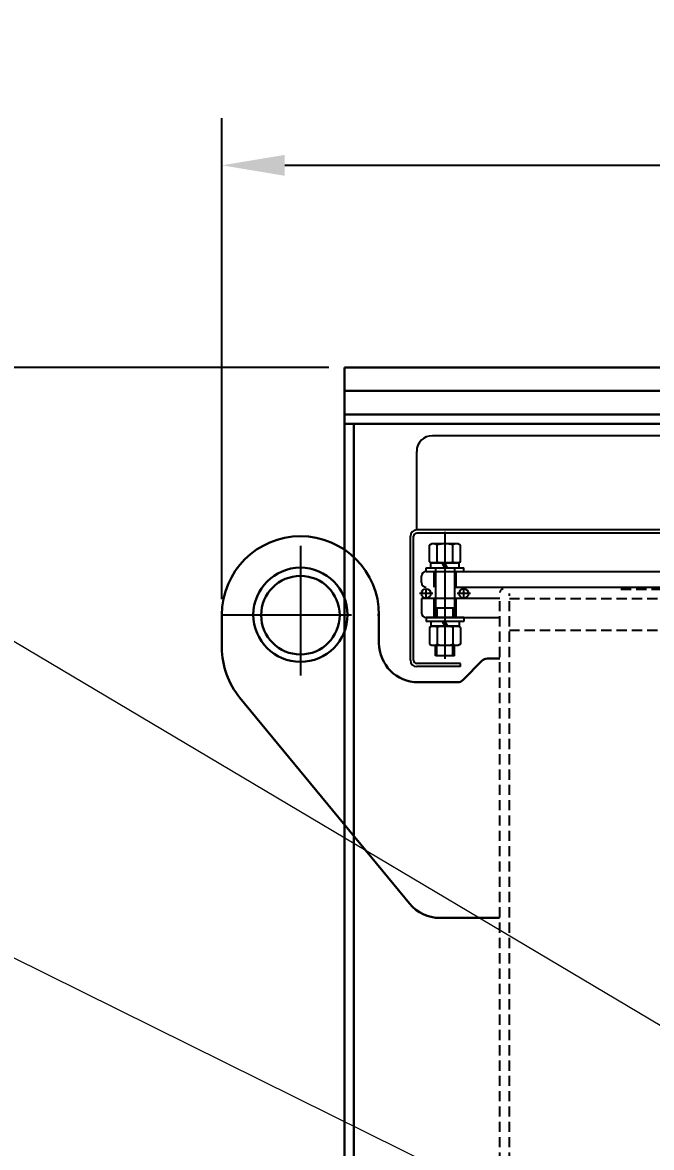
# Model space of a CAD drawing. Header units: millimetres. Extents: x 108973 to 119333, y -159366 to -152040.
# Drawn here: x 110626 to 111027, y -153754 to -153037 of the extents above; entities that cross this region are included whole.
import ezdxf

# ---------------------------------------------------------------- set-up
doc = ezdxf.new("R2010")
doc.units = ezdxf.units.MM
doc.header["$LTSCALE"] = 13
for name, pattern in [('CENTERX2', [101.6, 63.5, -12.7, 12.7, -12.7]), ('DASHED', [0.75, 0.5, -0.25]), ('HIDDEN', [9.525, 6.35, -3.175])]:
    doc.linetypes.add(name, pattern=pattern)
for name, color, linetype in [('1', 4, 'Continuous'), ('2', 3, 'Continuous'), ('4', 2, 'HIDDEN'), ('4虚线层', 6, 'DASHED'), ('粗实线', 4, 'Continuous')]:
    doc.layers.add(name, color=color, linetype=linetype)
doc.layers.add('标注、文本', color=3, linetype='Continuous', lineweight=25)
doc.layers.add('铁心', color=3, linetype='Continuous', lineweight=0)
doc.styles.get("Standard").update_dxf_attribs({"font": 'gbenor.shx', "bigfont": 'gbcbig.shx'})
doc.dimstyles.new('1-15', dxfattribs={"dimscale": 20, "dimtxt": 3.5, "dimasz": 2, "dimexe": 1.5, "dimexo": 0.5, "dimgap": 0.5, "dimtad": 1, "dimtoh": 1, "dimdec": 1, "dimdsep": 46, "dimtxsty": 'Standard', "dimcen": 2.5, "dimclrd": 3, "dimclre": 3, "dimclrt": 3, "dimadec": 0, "dimazin": 2, "dimtfac": 1, "dimtdec": 1, "dimtmove": 0, "dimatfit": 2, "dimfxl": 0, "dimarcsym": 0})

# ---------------------------------------------------------------- blocks, each defined once
blk = doc.blocks.new('*D70')
at = {"layer": 'Defpoints', "color": 0, "transparency": 16777216}
for p in [(110459.53, -153257.07), (110831.08, -153257.07), (110831.08, -155207.04)]:
    blk.add_point(p, dxfattribs=at)
at = {"layer": '标注、文本', "color": 3, "lineweight": -2, "transparency": 16777216}
for p, q in [((110821.08, -153257.07), (110429.53, -153257.07)), ((110459.53, -155167.04), (110459.53, -153297.07)), ((110821.08, -155207.04), (110429.53, -155207.04))]:
    blk.add_line(p, q, dxfattribs=at)
at = {"layer": '标注、文本', "color": 3, "transparency": 16777216}
for points in [[(110452.86, -153297.07), (110466.19, -153297.07), (110459.53, -153257.07)], [(110452.86, -155167.04), (110466.19, -155167.04), (110459.53, -155207.04)]]:
    blk.add_solid(points, dxfattribs=at)
at = {"layer": '标注、文本', "color": 3, "transparency": 16777216, "insert": (110414.53, -154232.06), "char_height": 70, "attachment_point": 5, "rotation": 90}
blk.add_mtext('2050', dxfattribs=at)
blk = doc.blocks.new('*D71')
at = {"layer": 'Defpoints', "color": 0, "transparency": 16777216}
for p in [(112639.08, -153128.43), (110753.08, -153414.56), (112639.08, -153414.57)]:
    blk.add_point(p, dxfattribs=at)
at = {"layer": '标注、文本', "color": 3, "lineweight": -2, "transparency": 16777216}
for p, q in [((110753.08, -153404.56), (110753.08, -153098.43)), ((112639.08, -153404.57), (112639.08, -153098.43)), ((110793.08, -153128.43), (112599.08, -153128.43))]:
    blk.add_line(p, q, dxfattribs=at)
at = {"layer": '标注、文本', "color": 3, "transparency": 16777216}
for points in [[(110793.08, -153121.77), (110793.08, -153135.1), (110753.08, -153128.43)], [(112599.08, -153121.77), (112599.08, -153135.1), (112639.08, -153128.43)]]:
    blk.add_solid(points, dxfattribs=at)
at = {"layer": '标注、文本', "color": 3, "transparency": 16777216, "insert": (111696.08, -153083.43), "char_height": 70, "attachment_point": 5}
blk.add_mtext('1736', dxfattribs=at)

msp = doc.modelspace()

# ---------------------------------------------------------------- linework, layer by layer
at = {"layer": '1', "color": 1, "linetype": 'CENTERX2', "lineweight": -3, "ltscale": 0.1}
for p, q in [((110803.078, -153370.59), (110803.078, -153458.531)), ((110895.078, -153384.635), (110895.078, -153427.903)), ((110887.262, -153401.074), (110878.893, -153401.074)), ((110883.078, -153404.313), (110883.078, -153397.836)), ((110911.262, -153401.074), (110902.893, -153401.074)), ((110907.078, -153404.313), (110907.078, -153397.836)), ((110753.078, -153414.56), (110853.078, -153414.56))]:
    msp.add_line(p, q, dxfattribs=at)
at = {"layer": '1'}
for p, q in [((110885.153, -153370.142), (110886.482, -153369.374)), ((110885.153, -153380.807), (110885.153, -153370.142)), ((110903.673, -153369.374), (110886.482, -153369.374)), ((110890.115, -153380.807), (110890.115, -153370.142)), ((110900.04, -153380.807), (110900.04, -153370.142)), ((110905.003, -153370.142), (110903.673, -153369.374)), ((110905.003, -153380.807), (110905.003, -153370.142)), ((110885.153, -153380.807), (110886.482, -153381.574)), ((110886.078, -153384.574), (110886.078, -153381.574)), ((110886.078, -153381.574), (110904.078, -153381.574)), ((110903.673, -153381.574), (110886.482, -153381.574)), ((110895.078, -153384.574), (110893.378, -153381.574)), ((110896.778, -153384.574), (110895.078, -153381.574)), ((110905.003, -153380.807), (110903.673, -153381.574)), ((110904.078, -153384.574), (110904.078, -153381.574)), ((110883.078, -153387.074), (110883.078, -153384.574)), ((110883.078, -153384.574), (110907.078, -153384.574)), ((110883.078, -153387.074), (110883.078, -153384.574)), ((110883.078, -153387.074), (110907.078, -153387.074)), ((110886.078, -153384.574), (110904.078, -153384.574)), ((110889.078, -153384.792), (110889.078, -153410.292)), ((110901.078, -153384.792), (110901.078, -153410.292)), ((110907.078, -153387.074), (110907.078, -153384.574)), ((110901.078, -153410.292), (110889.078, -153410.292)), ((110889.078, -153410.292), (110889.078, -153416.292)), ((110901.078, -153410.292), (110901.078, -153416.292)), ((110907.078, -153416.292), (110883.078, -153416.292)), ((110883.078, -153416.292), (110883.078, -153418.792)), ((110907.078, -153418.792), (110883.078, -153418.792)), ((110904.078, -153418.792), (110886.078, -153418.792)), ((110886.078, -153418.792), (110886.078, -153421.792)), ((110893.378, -153418.792), (110895.078, -153421.792)), ((110895.078, -153418.792), (110896.778, -153421.792)), ((110904.078, -153418.792), (110904.078, -153421.792)), ((110907.078, -153416.292), (110907.078, -153418.792)), ((110885.153, -153422.56), (110886.482, -153421.792)), ((110885.153, -153422.56), (110885.153, -153433.225)), ((110904.078, -153421.792), (110886.078, -153421.792)), ((110886.482, -153421.792), (110903.673, -153421.792)), ((110890.115, -153422.56), (110890.115, -153433.225)), ((110900.04, -153422.56), (110900.04, -153433.225)), ((110905.003, -153422.56), (110903.673, -153421.792)), ((110905.003, -153422.56), (110905.003, -153433.225)), ((110885.153, -153433.225), (110886.482, -153433.992)), ((110905.003, -153433.225), (110903.673, -153433.992)), ((110886.482, -153433.992), (110903.673, -153433.992)), ((110889.078, -153440.734), (110889.078, -153433.992)), ((110901.078, -153440.734), (110901.078, -153433.992)), ((110901.078, -153440.734), (110889.078, -153440.734))]:
    msp.add_line(p, q, dxfattribs=at)
for centre, radius, start, end in [((110887.688, -153373.943), 4.569, 57.914436, 123.704561), ((110895.078, -153387.374), 18, 73.996597, 106.003403), ((110902.467, -153373.943), 4.569, 56.295439, 122.085564), ((110887.688, -153377.006), 4.569, 236.295439, 302.558752), ((110895.078, -153363.574), 18, 253.996597, 286.003403), ((110902.467, -153377.006), 4.569, 237.914436, 303.704561), ((110887.688, -153426.361), 4.569, 57.914436, 123.704561), ((110895.078, -153439.792), 18, 73.996597, 106.003403), ((110902.467, -153426.361), 4.569, 56.295439, 122.558752), ((110887.688, -153429.423), 4.569, 236.295439, 302.085564), ((110895.078, -153415.992), 18, 253.996597, 286.003403), ((110902.467, -153429.423), 4.569, 237.914436, 303.704561)]:
    msp.add_arc(centre, radius, start, end, dxfattribs=at)
at = {"layer": '2'}
for p, q in [((110889.978, -153410.292), (110889.978, -153416.292)), ((110900.178, -153410.292), (110900.178, -153416.292)), ((110889.978, -153440.734), (110889.978, -153433.992)), ((110900.178, -153440.734), (110900.178, -153433.992))]:
    msp.add_line(p, q, dxfattribs=at)
at = {"layer": '4'}
msp.add_line((110895.078, -153361.792), (110895.078, -153442.592), dxfattribs=at)
at = {"layer": '4虚线层'}
for p, q in [((110930.078, -155099.043), (110930.078, -153403.092)), ((110936.078, -155099.043), (110936.078, -153401.092)), ((110936.078, -153404.292), (112456.078, -153404.292)), ((111007.078, -153398.292), (112460.078, -153398.292)), ((110936.078, -153424.292), (112456.078, -153424.292))]:
    msp.add_line(p, q, dxfattribs=at)
msp.add_arc((110932.078, -153400.292), 2, 90, 180, dxfattribs=at)
at = {"layer": '标注、文本', "color": 4, "lineweight": 30}
for p, q in [((110831.078, -155107.043), (110831.078, -153257.074)), ((110837.078, -155099.043), (110837.078, -153293.074)), ((110753.078, -153435.566), (110753.078, -153414.569)), ((110853.078, -153432.552), (110853.078, -153414.569)), ((110906.603, -153456.067), (110918.61, -153443.92)), ((110922.166, -153442.435), (110930.078, -153442.435)), ((110903.047, -153457.552), (110878.078, -153457.552)), ((110764.5, -153467.374), (110872.578, -153598.456)), ((110929.905, -153607.552), (110891.867, -153607.552))]:
    msp.add_line(p, q, dxfattribs=at)
at = {"layer": '标注、文本'}
for p, q in [((112505.078, -153300.569), (110887.078, -153300.569)), ((110877.078, -153360.569), (110877.078, -153310.569)), ((112515.078, -153360.569), (110877.078, -153360.569)), ((110873.078, -153443.552), (110873.078, -153364.569)), ((110875.078, -153443.552), (110875.078, -153364.569)), ((112515.078, -153362.569), (110877.078, -153362.569)), ((110880.078, -153394.074), (110880.078, -153390.074)), ((110880.078, -153394.074), (110880.078, -153390.074)), ((110888.078, -153387.074), (110888.078, -153397.074)), ((110902.078, -153387.074), (110902.078, -153397.074)), ((110907.078, -153387.074), (112485.078, -153387.074)), ((110902.078, -153397.074), (112509.078, -153397.074)), ((110930.078, -153404.292), (110880.078, -153404.292)), ((110930.078, -153404.292), (110880.078, -153404.292)), ((110880.078, -153404.292), (110880.078, -153413.292)), ((110888.078, -153404.292), (110888.078, -153416.292)), ((110902.078, -153404.292), (110902.078, -153416.292)), ((110883.078, -153416.292), (110930.078, -153416.292)), ((110905.074, -153445.552), (110877.078, -153445.552)), ((110905.074, -153447.552), (110877.078, -153447.552)), ((110905.074, -153447.552), (110905.074, -153445.552))]:
    msp.add_line(p, q, dxfattribs=at)
at = {"layer": '标注、文本', "color": 4, "lineweight": 30}
for centre, radius in [((110803.078, -153414.56), 30), ((110803.078, -153414.81), 25)]:
    msp.add_circle(centre, radius, dxfattribs=at)
at = {"layer": '标注、文本'}
for centre in [(110883.078, -153401.074), (110907.078, -153401.074)]:
    msp.add_circle(centre, 3, dxfattribs=at)
for centre, radius, start, end in [((110887.078, -153310.569), 10, 90, 180), ((110877.078, -153364.569), 4, 90, 180), ((110877.078, -153364.569), 2, 90, 180), ((110883.078, -153390.074), 3, 90, 180), ((110883.078, -153390.074), 3, 90, 180), ((110883.078, -153394.074), 3, 180, 270), ((110883.078, -153394.074), 3, 180, 270), ((110883.078, -153413.292), 3, 180, 270), ((110877.078, -153443.552), 4, 180, 270), ((110877.078, -153443.552), 2, 180, 270)]:
    msp.add_arc(centre, radius, start, end, dxfattribs=at)
at = {"layer": '标注、文本', "color": 4, "lineweight": 30}
for centre, radius, start, end in [((110803.078, -153414.569), 50, 90, 180), ((110803.078, -153414.569), 50, 360, 90), ((110878.078, -153432.552), 25, 180, 270), ((110803.078, -153435.566), 50, 180, 219.505856), ((110922.166, -153447.435), 5, 90, 135.331906), ((110903.047, -153452.552), 5, 270, 315.331906), ((110891.867, -153582.552), 25, 219.505856, 270)]:
    msp.add_arc(centre, radius, start, end, dxfattribs=at)
at = {"layer": '粗实线', "lineweight": 30}
for p, q in [((112561.078, -153257.074), (110831.078, -153257.074)), ((112561.078, -153272.074), (110831.078, -153272.074)), ((112561.078, -153287.074), (110831.078, -153287.074)), ((112561.078, -153293.074), (110831.078, -153293.074))]:
    msp.add_line(p, q, dxfattribs=at)
at = {"layer": '铁心'}
for points in [[(111595.731, -154010.82), (110167.221, -153162.181), (110167.221, -153162.181)], [(111389.51, -154013.931), (110165.243, -153407.511), (110165.243, -153407.511)]]:
    msp.add_lwpolyline(points, dxfattribs=at)

# ---------------------------------------------------------------- dimensions: what is measured, and where the dimension line sits
at = {"layer": '标注、文本'}
dim = msp.add_linear_dim(base=(112639.078, -153128.432), p1=(110753.078, -153414.56), p2=(112639.078, -153414.569), text='1736', dimstyle='1-15', dxfattribs=at)
dim.commit()
dim.dimension.update_dxf_attribs({"geometry": '*D71', "text_midpoint": (111696.078, -153083.432)})
dim = msp.add_linear_dim(base=(110459.526, -153257.074), p1=(110831.078, -155207.043), p2=(110831.078, -153257.074), angle=90, text='2050', dimstyle='1-15', dxfattribs=at)
dim.commit()
dim.dimension.update_dxf_attribs({"geometry": '*D70', "text_midpoint": (110414.526, -154232.059)})

doc.saveas('drawing.dxf')
